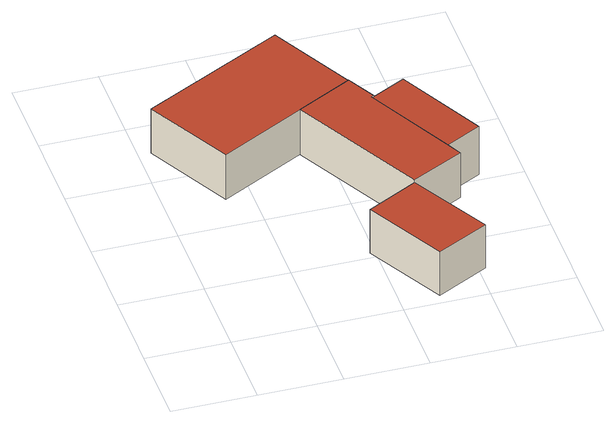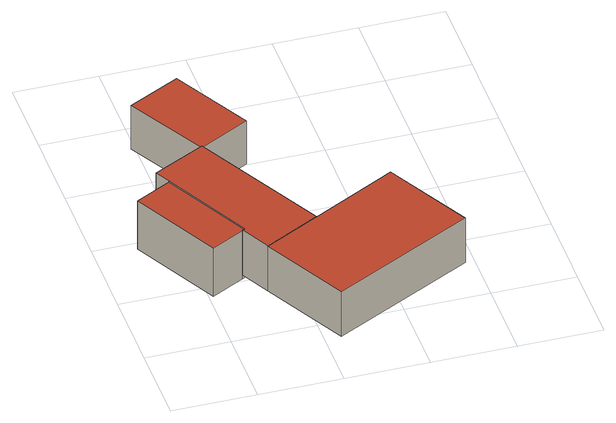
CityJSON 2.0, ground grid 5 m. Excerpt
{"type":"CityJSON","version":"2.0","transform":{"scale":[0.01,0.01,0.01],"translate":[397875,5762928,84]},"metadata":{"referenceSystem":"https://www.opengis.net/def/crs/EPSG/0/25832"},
"CityObjects":{
"building1":{"type":"Building","attributes":{"Gemeindeschluessel":"05566004","Geometrietyp2DReferenz":"3000","function":"51009_1610"},"children":["building1-1","building1-2"]},
"building1-1":{"type":"BuildingPart","attributes":{"roofType":"1000","measuredHeight":3.1},"parents":["building1"],"geometry":[{"type":"Solid","lod":"2","boundaries":[[[[0,1,2,3]],[[4,5,1,0]],[[6,7,5,4]],[[8,9,7,6]],[[6,4,0,3,8]],[[1,5,7,9,2]],[[9,8,3,2]]]],"semantics":{"surfaces":[{"type":"WallSurface"},{"type":"RoofSurface"},{"type":"GroundSurface"},{"type":"ClosureSurface"}],"values":[[0,0,0,0,1,2,3]]}}]},
"building1-2":{"type":"BuildingPart","attributes":{"roofType":"1000","measuredHeight":3.14},"parents":["building1"],"geometry":[{"type":"Solid","lod":"2","boundaries":[[[[10,3,2,11,12]],[[13,14,9,8,15]],[[16,17,14,13]],[[18,19,17,16]],[[20,21,19,18]],[[12,11,21,20]],[[18,16,13,15,10,12,20]],[[2,9,14,17,19,21,11]],[[3,10,15,8]],[[9,2,3,8]]]],"semantics":{"surfaces":[{"type":"WallSurface"},{"type":"RoofSurface"},{"type":"GroundSurface"},{"type":"ClosureSurface"}],"values":[[0,0,0,0,0,0,1,2,0,3]]}}]},
"building2":{"type":"Building","attributes":{"Gemeindeschluessel":"05566004","Geometrietyp2DReferenz":"3000","function":"51009_1610","roofType":"1000","measuredHeight":3.02},"geometry":[{"type":"Solid","lod":"2","boundaries":[[[[22,23,24,25]],[[26,27,23,22]],[[28,29,27,26]],[[25,24,29,28]],[[26,22,25,28]],[[23,27,29,24]]]],"semantics":{"surfaces":[{"type":"WallSurface"},{"type":"RoofSurface"},{"type":"GroundSurface"}],"values":[[0,0,0,0,1,2]]}}]},
"building3":{"type":"Building","attributes":{"Gemeindeschluessel":"05566004","Geometrietyp2DReferenz":"3000","function":"31001_1310","roofType":"1000","measuredHeight":3.35},"geometry":[{"type":"Solid","lod":"2","boundaries":[[[[30,31,32,33]],[[34,35,31,30]],[[36,37,35,34]],[[38,39,37,36]],[[33,32,39,38]],[[36,34,30,33,38]],[[31,35,37,39,32]]]],"semantics":{"surfaces":[{"type":"WallSurface"},{"type":"RoofSurface"},{"type":"GroundSurface"}],"values":[[0,0,0,0,0,1,2]]}}]}
},
"vertices":[
[337,1204,366],[337,1204,56],[847,1474,56],[847,1474,366],[63,1724,366],[63,1724,56],[911,2163,366],[911,2163,56],[1181,1650,366],[1181,1650,56],
[847,1474,370],[1267,682,56],[1267,682,370],[1273,1475,370],[1273,1475,56],[1181,1650,370],[1258,1467,370],[1258,1467,56],[1534,933,370],[1534,933,56],[1581,843,370],[1581,843,56],
[1267,682,354],[1267,682,52],[960,518,52],[960,518,354],[1531,201,354],[1531,201,52],[1217,40,354],[1217,40,52],
[1273,1475,364],[1273,1475,29],[1258,1467,29],[1258,1467,364],[1474,1579,364],[1474,1579,29],[1750,1046,364],[1750,1046,29],[1534,933,364],[1534,933,29]
]}
